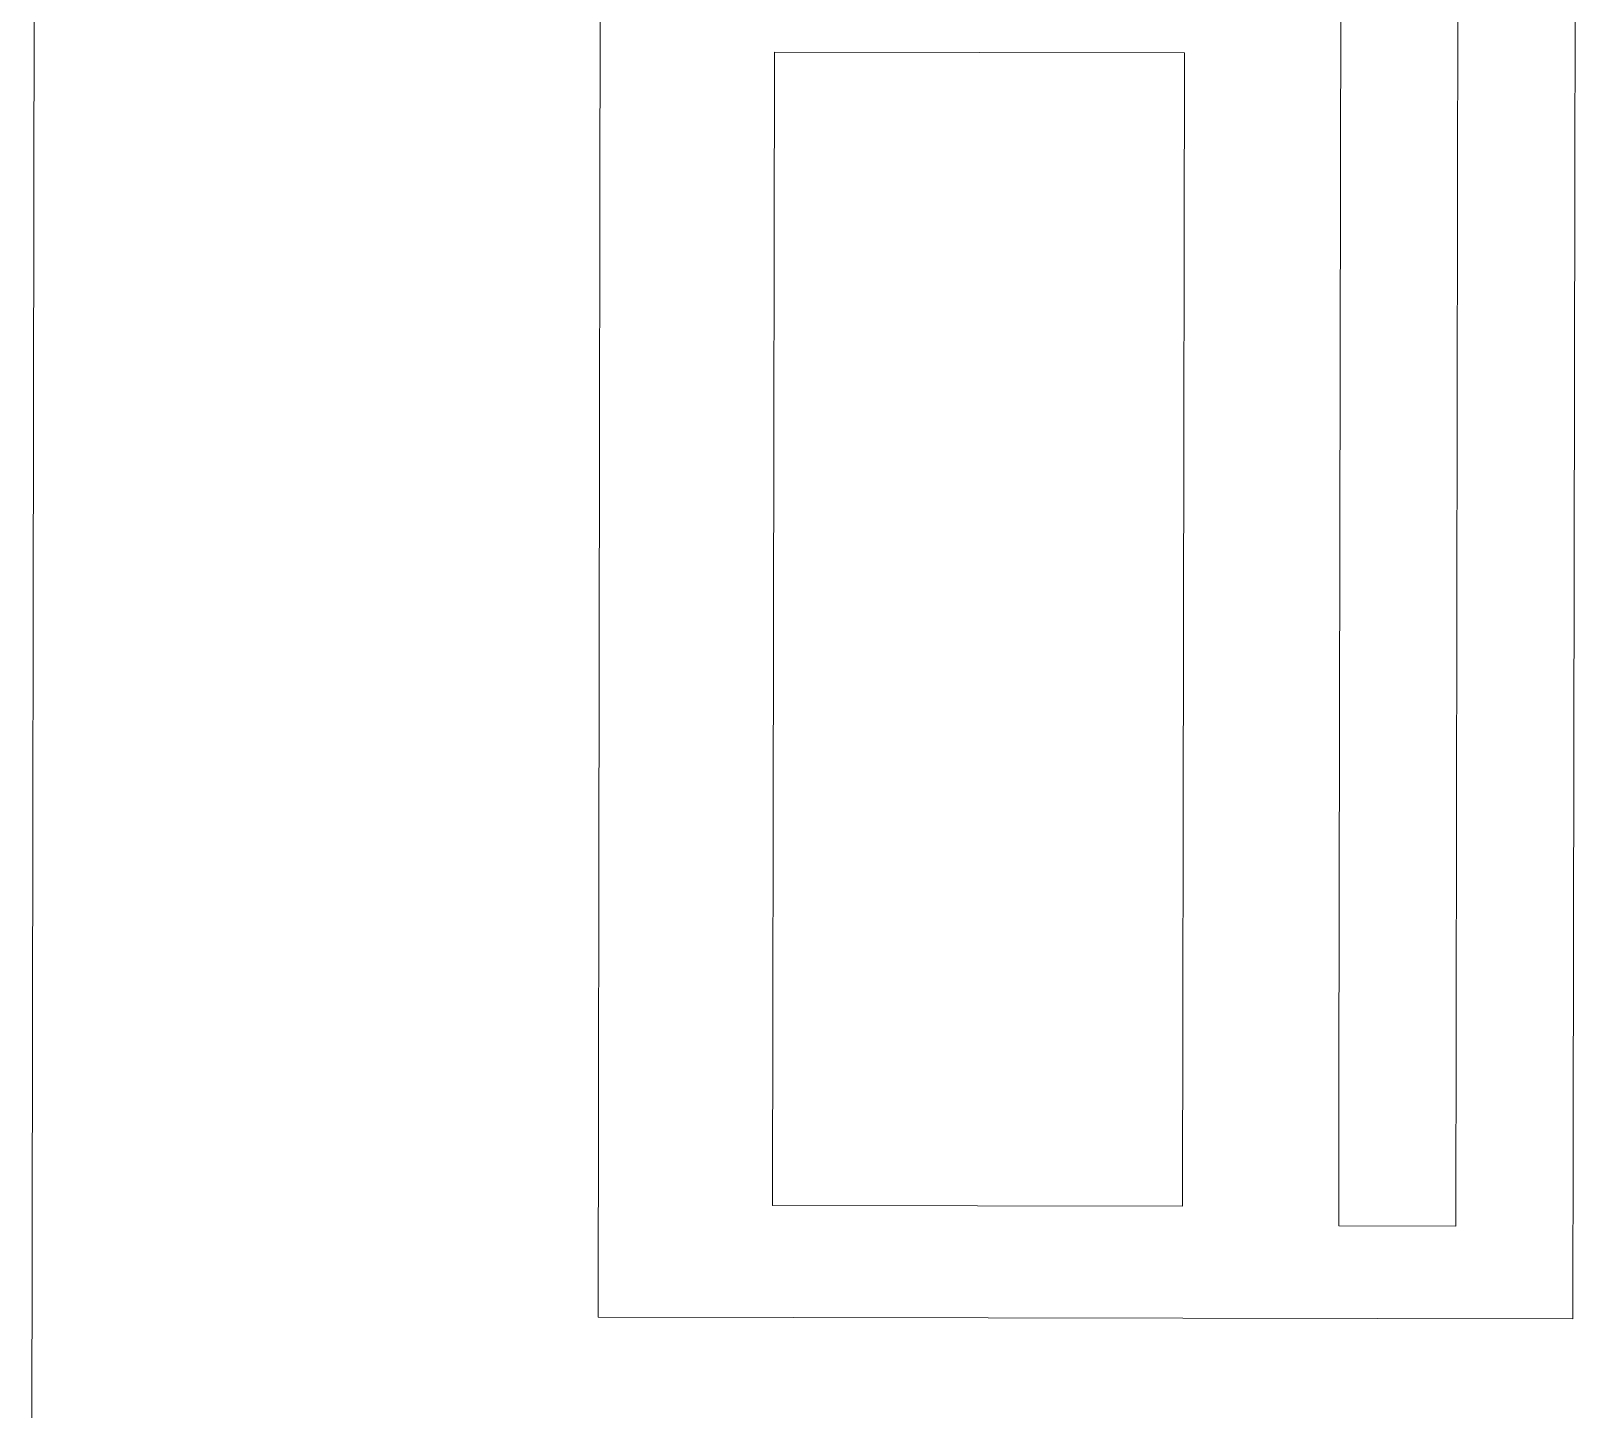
# Model space of a CAD drawing. Extents: x -234346 to 58427, y -132654 to -82394.
# Drawn here: x -34175.6 to -33906, y -109443 to -109202.8 of the extents above; entities that cross this region are included whole.
import ezdxf

# ---------------------------------------------------------------- set-up
doc = ezdxf.new("R2010")
doc.units = 0
doc.header["$LTSCALE"] = 8
for name, color, linetype, lineweight in [('72_EGR_EQP_TAG', 9, 'Continuous', 5), ('LOADING', 9, 'Continuous', 5), ('TME-MEDICAL EQUIPMENT', 9, 'Continuous', 13)]:
    doc.layers.add(name, color=color, linetype=linetype, lineweight=lineweight)

# ---------------------------------------------------------------- blocks, each defined once
blk = doc.blocks.new('workstation')
at = {"layer": 'LOADING'}
for p, q in [((2854.35, -994.87, 0), (2854.249, -1055.87, 0)), ((2827.457, -1004.855, 0), (2827.383, -1049.855, 0)), ((2827.457, -1004.855, 0), (2844.457, -1004.883, 0)), ((2844.457, -1004.883, 0), (2844.383, -1049.883, 0)), ((2829.442, -1039.863, 0), (2829.498, -1006.47, 0)), ((2829.498, -1006.47, 0), (2831.541, -1006.474, 0)), ((2831.541, -1006.474, 0), (2831.537, -1008.969, 0)), ((2834.231, -1026.922, 0), (2834.264, -1006.819, 0)), ((2834.264, -1006.819, 0), (2841.415, -1006.831, 0)), ((2841.415, -1006.831, 0), (2841.382, -1026.934, 0)), ((2831.537, -1008.969, 0), (2831.485, -1039.866, 0)), ((2841.382, -1026.934, 0), (2834.231, -1026.922, 0))]:
    blk.add_line(p, q, dxfattribs=at)
blk = doc.blocks.new('1stF')
at = {"layer": 'TME-MEDICAL EQUIPMENT', "color": 9, "xscale": 10, "yscale": 10, "zscale": 10, "rotation": 180}
blk.add_blockref('workstation', (-5632.12, -119475.84, 0), dxfattribs=at)

msp = doc.modelspace()

# ---------------------------------------------------------------- block references
at = {"layer": '72_EGR_EQP_TAG'}
msp.add_blockref('1stF', (0, 0), dxfattribs=at)

doc.saveas('drawing.dxf')
